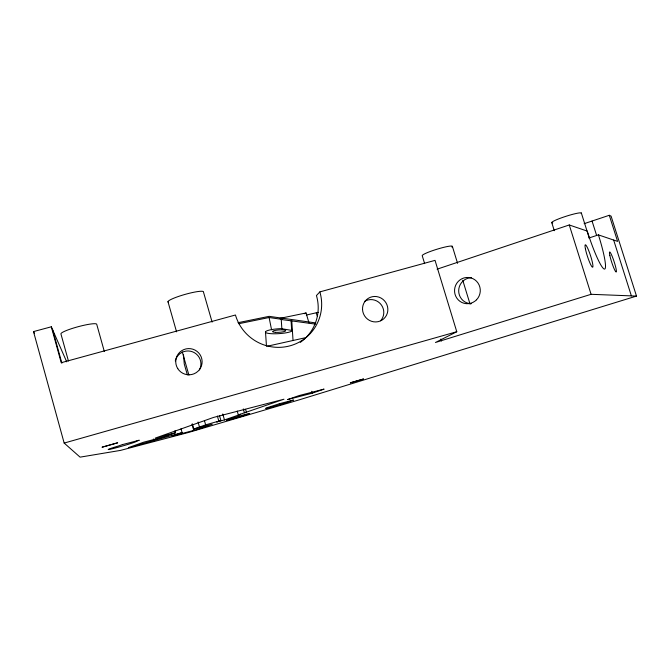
<?xml version="1.0" encoding="UTF-8"?>
<svg xmlns="http://www.w3.org/2000/svg" width="670" height="670" viewBox="0 0 670 670"><rect width="100%" height="100%" fill="white"/><g stroke="black" fill="none" stroke-linecap="round" stroke-linejoin="round"><path stroke-width="1" d="M584.123 223.688L609.29 215.288L611.082 216.125L636.5 296.081L591.082 294.306L435.45 342.496L456.772 331.734L435.031 260.362L319.858 291.894L316.441 295.554A43.491 42.729 38.3 0 1 306.416 337.111M304.281 313.719L306.056 312.965L308.979 322.89M175.004 430.751L175.573 432.745L163.522 436.999L143.774 442.167L128.372 447.635L182.089 432.619L181.009 428.8M182.089 432.619L172.064 436.128L196.335 429.738L212.256 424.194L193.387 429.152L191.963 424.127M193.387 429.152L205.648 424.872L220.907 420.517L219.467 415.5M220.907 420.517L216.737 421.974L224.475 419.948L240.647 414.32L238.327 414.923L237.222 411.078M238.327 414.923L283.963 399.22L213.504 417.444L155.314 438.071L175.573 432.745M312.321 393.156L324.087 389.111L299.155 395.56L287.505 399.596L312.321 393.156L311.768 391.263M437.091 269.173L569.257 224.969L587.23 231.083A37.889 4.749 71.8 0 0 604.231 269.038A37.889 4.749 71.8 0 0 598.427 234.885L588.905 238.017M306.291 315.067L318.275 312.321M636.5 296.081L299.498 399.764L188.798 432.385L120.491 450.399L80.09 457.149L64.161 443.071L33.5 331.591L51.314 326.801L66.707 361.842M64.161 443.071L456.772 331.734M267.715 346.122L305.353 337.747M281.852 328.752L292.488 330.519A13.584 2.454 -3.8 0 1 277.841 333.702A13.584 2.454 -3.8 0 1 265.471 331.826A13.584 2.454 -3.8 0 1 280.194 328.66L282.539 328.602L281.852 328.752L281.241 319.49L281.928 319.347L269.097 317.521L238.805 323.719M281.241 319.49L315.478 324.121M279.976 318.351L306.056 312.965M238.017 322.697L269.156 316.341L315.754 322.932M598.427 234.885L617.589 241.393L609.29 215.288M33.5 331.591L34.505 333.392M613.653 240.053L631.375 295.88M592.054 221.041L596.627 235.472M581.342 213.01L589.148 237.724M569.257 224.969L591.082 294.306M551.804 222.758L554.299 230.706M452.392 246.418L457.577 263.344M462.752 280.269L470.072 304.172M424.629 263.611L422.217 255.655A15.787 1.809 -17.2 0 1 439.101 248.587A15.787 1.809 -17.2 0 1 451.881 247.062M440.885 339.02L441.488 341.013M316.29 312.982L317.178 315.98M245.572 409.345L246.418 412.284M243.31 408.926L244.424 412.804M212.114 322.094L203.479 292.078A18.459 2.529 -15.8 0 0 184.242 294.632A18.459 2.529 -15.8 0 0 168.421 302.22M222.767 413.976L224.475 419.948M217.373 416.045L218.814 421.062M204.501 420.844L205.648 424.872M167.969 301.668L176.562 331.834M182.299 351.951L188.89 375.074M187.349 374.857L184.25 363.978L183.505 354.723M198.052 422.033L199.476 427.024M192.407 423.968L193.839 429.001M153.371 439.001L153.907 440.91M104.327 351.499L96.731 324.305A18.534 2.479 -15.1 0 0 78.315 326.659A18.534 2.479 -15.1 0 0 60.937 333.936L68.432 360.996M52.687 329.933L61.874 363.182M51.314 326.801L61.23 362.704L235.455 315A44.287 43.475 38.4 0 0 290.051 345.812A44.287 43.475 38.4 0 0 319.858 291.894M269.097 317.521L271.576 329.799M265.488 331.792L266.476 346.29M291.768 320.746L293.033 340.469M291.082 320.888L291.676 330.235M552.784 222.892A15.603 1.675 -17.8 0 1 564.86 216.661A15.603 1.675 -17.8 0 1 581.233 213.504M175.289 360.929A12.99 12.889 12.9 0 1 192.458 351.784A12.99 12.889 12.9 0 1 199.434 369.907M304.984 338.534A43.491 42.729 38.3 0 1 300.227 342.404M364.555 301.416A12.68 12.345 50.9 0 1 380.619 320.746M471.328 303.694A12.99 12.73 -78.8 0 1 458.682 290.763A12.99 12.73 -78.8 0 1 471.429 277.74M102.175 447.166L117.627 442.811L102.175 447.166M350.385 382.805L363.45 379.019L350.385 382.805M122.392 444.612L118.473 445.994A14.539 0.578 -16 0 0 108.18 449.52A14.539 0.578 -16 0 0 118.649 447.099L125.809 445.056A14.539 0.578 -16 0 0 135.692 441.505L139.26 440.224L122.392 444.612M279.348 403.734L272.933 405.836A12.688 0.469 -16.3 0 0 265.697 408.466L266.585 408.332A12.688 0.469 -16.3 0 0 281.006 404.404A12.688 0.469 -16.3 0 0 289.825 401.305L293.519 400.032L279.348 403.734M275.471 332.353A6.641 1.198 -3.8 0 0 285.722 330.771A6.641 1.198 -3.8 0 0 276.124 330.243A6.641 1.198 -3.8 0 0 275.471 332.353M362.537 309.548A12.872 12.529 50.9 0 0 382.109 320.051A12.872 12.529 50.9 0 0 380.912 297.991A12.872 12.529 50.9 0 0 362.537 309.548M476.521 299.8A13.149 12.872 -79.5 0 0 470.75 277.866A13.149 12.872 -79.5 0 0 454.972 294.063A13.149 12.872 -79.5 0 0 476.521 299.8M177.776 368.651A13.199 13.099 13.7 0 0 200.606 367.838A13.199 13.099 13.7 0 0 188.412 348.601A13.199 13.099 13.7 0 0 177.776 368.651M230.287 419.504A12.186 0.444 -16.2 0 0 249.5 413.675A12.186 0.444 -16.2 0 0 234.282 417.561A12.186 0.444 -16.2 0 0 230.287 419.504M609.851 255.521A10.477 1.231 71.9 0 0 615.822 271.794A10.477 1.231 71.9 0 0 613.083 258.687A10.477 1.231 71.9 0 0 609.851 255.521M585.454 249.047A11.817 1.575 71.9 0 0 592.322 267.129A11.817 1.575 71.9 0 0 589.181 251.828A11.817 1.575 71.9 0 0 585.454 249.047"/></g></svg>
